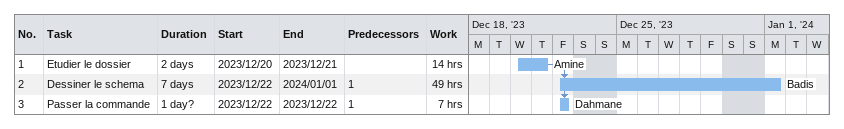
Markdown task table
| ID | Task | Duration | Start | Finish | Predecessors | Resources | Work (h) |
|---|---|---|---|---|---|---|---|
| 1 | Etudier le dossier | 2d | 2023-12-20 | 2023-12-21 |  | Amine | 14 |
| 2 | Dessiner le schema | 7d | 2023-12-22 | 2024-01-01 | 1 | Badis | 49 |
| 3 | Passer la commande | 1d? | 2023-12-22 | 2023-12-22 | 1 | Dahmane | 7 |
